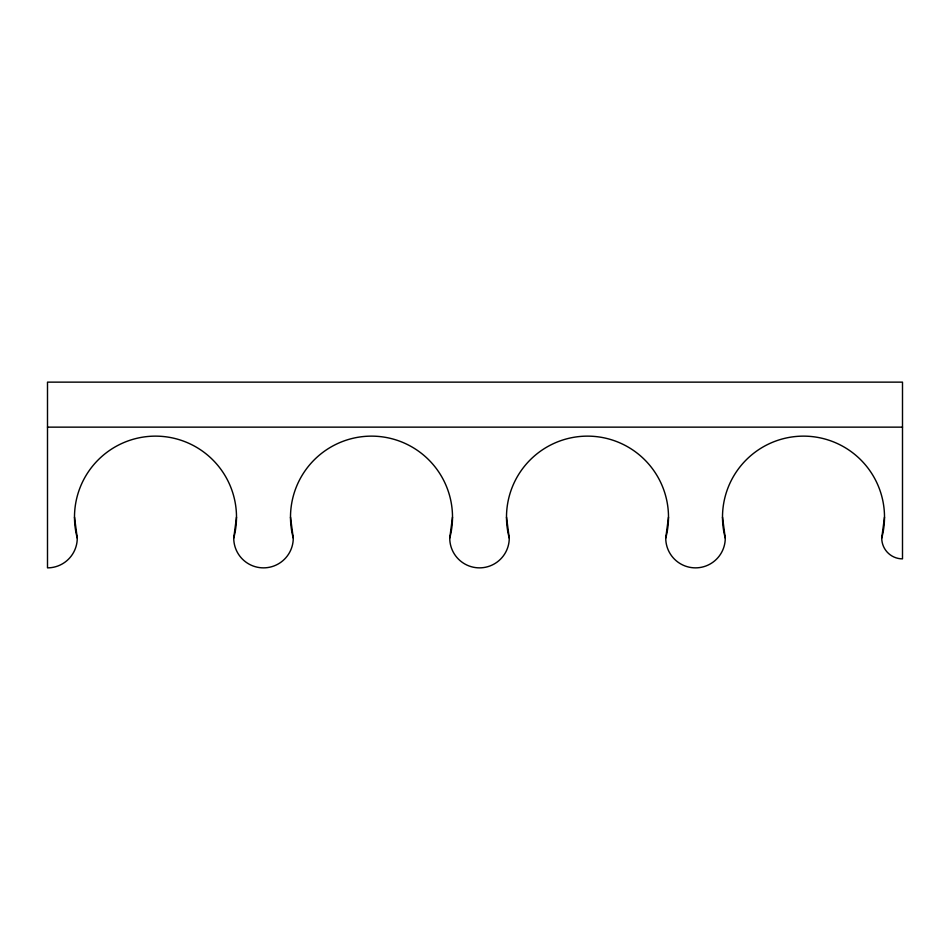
<?xml version="1.0" encoding="UTF-8"?>
<svg xmlns="http://www.w3.org/2000/svg" width="950" height="950" viewBox="0 0 950 950"><rect width="100%" height="100%" fill="white"/><g stroke="black" fill="none" stroke-linecap="round" stroke-linejoin="round"><path stroke-width="1.43" d="M233.736 538.104A80.999 80.999 0 0 0 155.503 436.133A80.999 80.999 0 0 0 77.259 538.104A29.759 29.759 0 0 1 47.5 567.862L47.5 382.137L902.5 382.137L902.5 558.861A20.758 20.758 0 0 1 881.742 538.104A80.999 80.999 0 0 0 803.498 436.133A80.999 80.999 0 0 0 725.266 538.104A29.759 29.759 0 0 1 695.495 567.862A29.759 29.759 0 0 1 665.736 538.104A80.999 80.999 0 0 0 587.504 436.133A80.999 80.999 0 0 0 509.259 538.104A29.759 29.759 0 0 1 479.501 567.862A29.759 29.759 0 0 1 449.742 538.104A80.999 80.999 0 0 0 371.497 436.133A80.999 80.999 0 0 0 293.265 538.104A29.759 29.759 0 0 1 263.494 567.862A29.759 29.759 0 0 1 233.736 538.104L236.502 517.133M449.742 538.104L452.497 517.133M665.736 538.104L668.503 517.133M881.742 538.104L884.498 517.133M47.5 427.144L902.5 427.144M722.499 517.133L725.266 538.104M506.504 517.133L509.259 538.104M290.498 517.133L293.265 538.104M74.504 517.133L77.259 538.104"/></g></svg>
